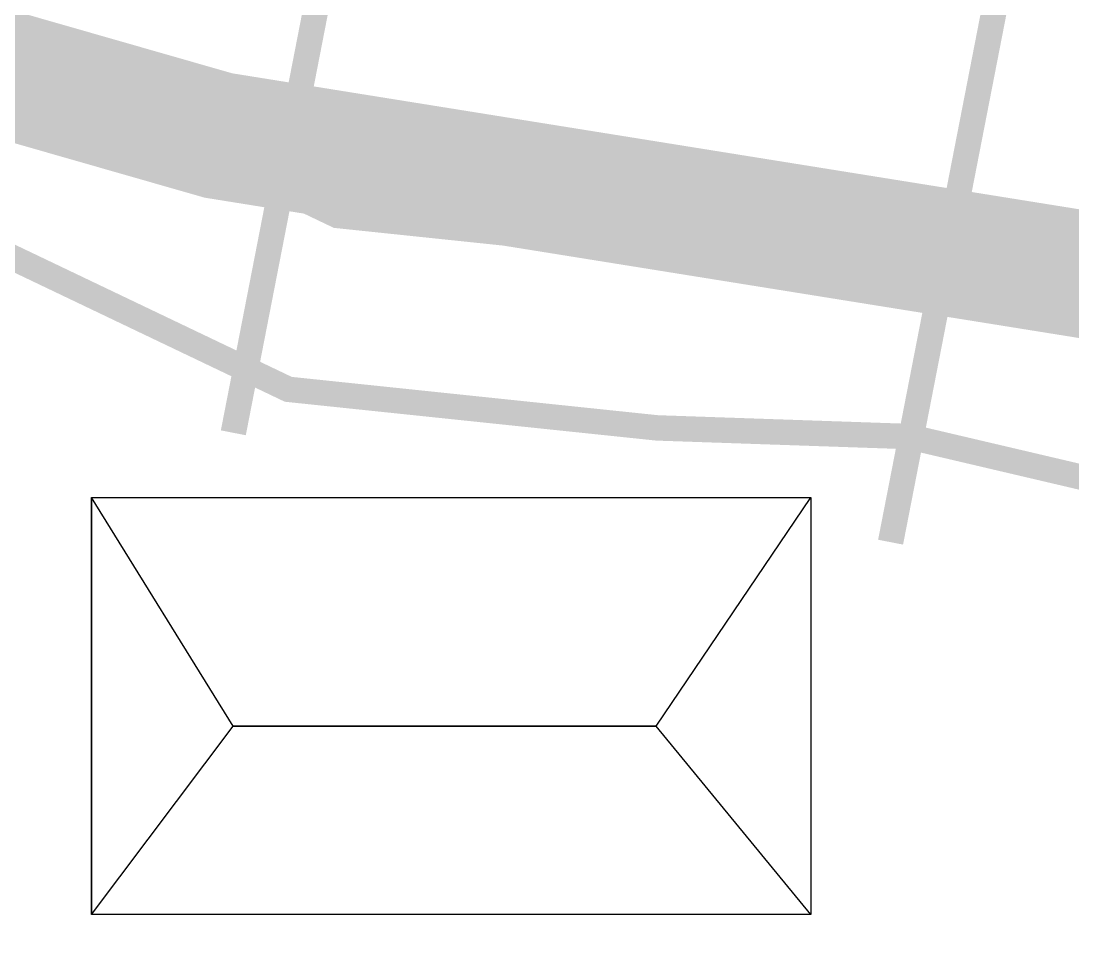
# Model space of a CAD drawing. Header units: inches. Extents: x -8940 to 26362, y -28010 to 990.
# Drawn here: x 4419.793 to 4423.04, y -7378.046 to -7375.161 of the extents above; entities that cross this region are included whole.
import ezdxf

# ---------------------------------------------------------------- set-up
doc = ezdxf.new("R2010")
doc.units = ezdxf.units.IN
doc.header["$MEASUREMENT"] = 0
doc.layers.add('BUILDING', color=5, linetype='Continuous', lineweight=15)
doc.layers.add('Text', color=7, linetype='Continuous')

msp = doc.modelspace()

# ---------------------------------------------------------------- hatches: boundary and pattern name
at = {"layer": 'Text', "lineweight": 25}
h = msp.add_hatch(dxfattribs=at)
h.set_pattern_fill('ACAD_ISO07W100', color=0, scale=0.784833, style=0)
h.set_pattern_definition([(0, (-582.442, -27753.198), (0, 3.9241642), [0.3924164, -2.35449854])])
h.paths.add_polyline_path([(4453.012436, -7368.509246), (4432.544063, -7360.765981), (4417.35118, -7356.454306), (4399.865945, -7352.632595), (4389.807755, -7348.417064), (4382.319111, -7347.246699), (4375.943644, -7343.680138), (4368.217405, -7333.076598), (4361.929936, -7322.334389), (4357.719224, -7314.672477), (4356.412451, -7309.03143), (4355.412858, -7306.651874), (4313.200953, -7306.651874), (4313.200953, -7400.608297), (4453.122434, -7400.608297)])
h.paths.add_polyline_path([(4387.774257, -7337.654416), (4394.795484, -7337.654416), (4394.795484, -7334.638043), (4387.774257, -7334.638043)], flags=25)

# ---------------------------------------------------------------- linework, layer by layer
at = {"layer": 'BUILDING', "const_width": 0.078483}
for points in [[(4416.606574, -7374.784471), (4419.872992, -7375.332859), (4420.768887, -7375.760699), (4421.794066, -7375.867936), (4422.603649, -7375.89567), (4423.888422, -7376.197044)], [(4416.515613, -7375.326272), (4419.705901, -7375.861878), (4420.61757, -7376.297251), (4421.756037, -7376.416339), (4422.530814, -7376.44288), (4423.750139, -7376.728902)]]:
    msp.add_lwpolyline(points, dxfattribs=at)
at = {"layer": 'Text', "color": 1, "const_width": 0.392416}
msp.add_lwpolyline([(4395.839007, -7370.720551), (4398.421753, -7370.964608), (4399.806573, -7371.095467), (4401.0001, -7370.933177), (4402.716064, -7371.118068), (4404.392429, -7371.506341), (4405.949996, -7371.672743), (4407.463565, -7371.783679), (4409.342326, -7372.077656), (4410.807495, -7372.345749), (4410.935202, -7373.043289), (4411.519903, -7373.482795), (4411.519903, -7373.482795), (4413.692448, -7373.514119), (4414.90821, -7374.076336), (4417.482156, -7374.677234), (4418.920926, -7375.089542), (4420.401825, -7375.513924), (4422.273656, -7375.814318), (4424.263971, -7376.133726)], dxfattribs=at)
at = {"layer": 'Text', "color": 0, "lineweight": 25, "const_width": 0.078483}
for points in [[(4420.447984, -7376.431492), (4420.779123, -7374.732337)], [(4422.476777, -7376.76897), (4422.807916, -7375.069815)]]:
    msp.add_lwpolyline(points, dxfattribs=at)
at = {"layer": 'Text'}
msp.add_lwpolyline([(4420.010679, -7376.631284), (4422.230697, -7376.631284), (4422.230697, -7377.917729), (4420.010679, -7377.917729)], close=True, dxfattribs=at)
msp.add_lwpolyline([(4421.752972, -7377.336324), (4422.230697, -7376.631284), (4422.230697, -7377.917729), (4421.752972, -7377.336324), (4420.447376, -7377.336324), (4420.010679, -7376.631284), (4420.010679, -7377.917729), (4420.447376, -7377.336324)], dxfattribs=at)
at = {"layer": 'Text', "color": 6}
msp.add_lwpolyline([(4420.447376, -7377.336324), (4421.752972, -7377.336324)], dxfattribs=at)

doc.saveas('drawing.dxf')
